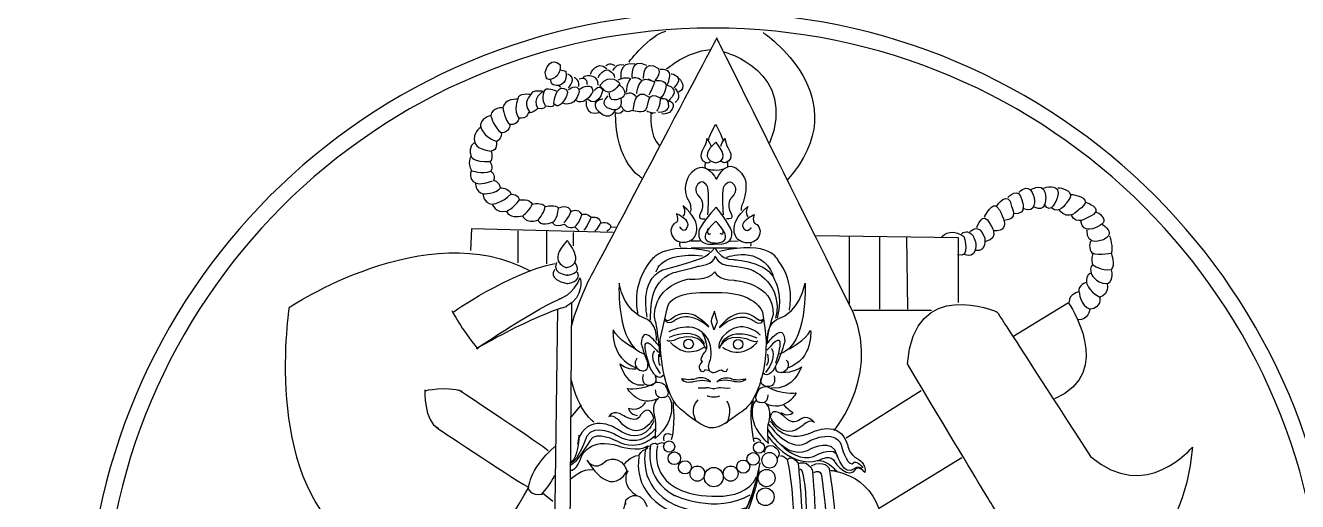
# Model space of a CAD drawing. Header units: inches. Extents: x -172 to 397, y -177 to 127.
# Drawn here: x 256.98 to 264.09, y 121.03 to 123.69 of the extents above; entities that cross this region are included whole.
import ezdxf

# ---------------------------------------------------------------- set-up
doc = ezdxf.new("R2010")
doc.units = ezdxf.units.IN
doc.header["$MEASUREMENT"] = 0
doc.linetypes.add('SolidLine', pattern=[0])

# ---------------------------------------------------------------- blocks, each defined once
blk = doc.blocks.new('headdd')
at = {"color": 4}
for p, q in [((549.6895, 533.6041), (549.683, 533.6067)), ((549.3562, 533.0766), (549.3528, 532.9956)), ((549.884, 533.0625), (549.3562, 533.0766)), ((549.5287, 533.0695), (549.5287, 532.9499)), ((549.6356, 533.0695), (549.6356, 532.9464)), ((549.7357, 533.0625), (549.7357, 533.0132)), ((550.3203, 533.0308), (550.3505, 533.0317)), ((550.6393, 533.0519), (551.1705, 533.0449)), ((550.7635, 533.0484), (550.7635, 532.7985)), ((550.8773, 533.0484), (550.8773, 532.7774)), ((550.9774, 533.0484), (550.9808, 532.7774)), ((551.1705, 533.0449), (551.1705, 532.802)), ((550.3444, 533.0044), (550.1745, 533.0044)), ((549.7287, 532.802), (549.7184, 531.2322)), ((549.677, 532.7774), (549.6563, 531.2217)), ((550.7807, 532.7739), (551.0705, 532.7739)), ((550.7531, 532.2987), (551.0325, 532.4747)), ((549.7296, 532.3766), (549.7658, 532.4214)), ((549.7296, 532.3766), (549.7581, 532.4109)), ((550.8739, 532.0347), (551.1843, 532.2248)), ((549.621, 532.0928), (549.6598, 532.0625))]:
    blk.add_line(p, q, dxfattribs=at)
for centre, major_axis, ratio, start_param, end_param in [((550.2548, 531.549), (1.6499, 1.6499), 1, 5.497787, 11.780972), ((550.2565, 531.5512), (1.6072, 1.6072), 1, 5.497787, 11.780972), ((550.1655, 532.6476), (0, 0.018), 0.982151, 3.141593, 9.424778), ((550.35, 532.6467), (0, 0.0181), 0.977884, 3.141593, 9.424778), ((550.0931, 532.2657), (0, 0.0211), 0.979221, 3.141593, 9.424778), ((550.4281, 532.2618), (0, 0.0211), 0.979592, 3.141593, 9.424778), ((550.1125, 532.2222), (0, 0.0238), 0.978899, 3.141593, 9.424778), ((550.1517, 532.1883), (0, 0.0246), 0.979949, 3.141593, 9.424778), ((550.369, 532.191), (0, 0.0246), 0.979949, 3.141593, 9.424778), ((550.4061, 532.2195), (0, 0.0237), 0.981812, 3.141593, 9.424778), ((550.4673, 532.2147), (0, 0.029), 0.981081, 3.141593, 9.424778), ((550.1983, 532.165), (0, 0.0282), 0.978599, 3.141593, 9.424778), ((550.2591, 532.1518), (0, 0.0361), 0.9798, 3.141593, 9.424778), ((550.3224, 532.165), (0, 0.0282), 0.977765, 3.141593, 9.424778), ((550.4563, 532.1481), (0, 0.0323), 0.979869, 3.141593, 9.424778), ((550.4518, 532.0788), (0, 0.033), 0.977936, 3.141593, 9.424778)]:
    blk.add_ellipse(centre, major_axis=major_axis, ratio=ratio, start_param=start_param, end_param=end_param, dxfattribs=at)
for points, knots in [([(550.7075, 532.3251), (550.7075, 532.3251), (550.9015, 532.5522), (550.7566, 532.8109), (550.3116, 533.7031), (550.2702, 533.7876), (550.2702, 533.7876), (550.2702, 533.7876), (549.8383, 532.9692), (549.7891, 532.8768), (549.7891, 532.8768), (549.7296, 532.7422), (549.7296, 532.7158)], [0, 0, 0, 0, 1, 1, 1, 2, 2, 2, 3, 3, 3, 4, 4, 4, 4]), ([(549.6313, 533.6595), (549.6313, 533.6595), (549.6313, 533.6173), (549.6611, 533.6371), (549.6611, 533.6371), (549.6895, 533.6463), (549.6869, 533.6872), (549.6869, 533.6872), (549.6481, 533.7255), (549.6313, 533.6595)], [0, 0, 0, 0, 1, 1, 1, 2, 2, 2, 3, 3, 3, 3]), ([(549.8266, 533.6384), (549.8266, 533.6384), (549.8525, 533.6886), (549.8783, 533.6595), (549.8783, 533.6595), (549.8913, 533.6503), (549.8887, 533.6397)], [0, 0, 0, 0, 1, 1, 1, 2, 2, 2, 2]), ([(550.0103, 533.6846), (549.9443, 533.7176), (549.9547, 533.6384), (549.9547, 533.6384), (549.9547, 533.6384), (549.978, 533.645), (549.9896, 533.6291)], [0, 0, 0, 0, 1, 1, 1, 2, 2, 2, 2]), ([(549.9974, 533.6371), (549.9974, 533.6371), (549.9961, 533.7149), (550.053, 533.674), (550.053, 533.674), (550.0633, 533.6542), (550.0401, 533.6291), (550.0401, 533.6291), (550.0737, 533.6331), (550.0801, 533.616), (550.081, 533.6137), (550.0818, 533.6125), (550.0827, 533.612), (550.0889, 533.6086), (550.0958, 533.6426), (550.096, 533.6495), (550.0965, 533.6731), (550.0594, 533.6701), (550.0594, 533.6701)], [0, 0, 0, 0, 1, 1, 1, 2, 2, 2, 3, 3, 3, 4, 4, 4, 5, 5, 5, 6, 6, 6, 6]), ([(549.6882, 533.6687), (549.7025, 533.6661), (549.7076, 533.6635), (549.7076, 533.6635), (549.718, 533.6226), (549.6843, 533.6107), (549.6843, 533.6107), (549.6843, 533.6107), (549.6494, 533.6054), (549.652, 533.6305)], [0, 0, 0, 0, 1, 1, 1, 2, 2, 2, 3, 3, 3, 3]), ([(549.8279, 533.612), (549.8318, 533.6489), (549.7917, 533.6463), (549.7917, 533.6463), (549.7917, 533.6463), (549.7736, 533.6463), (549.7723, 533.6397)], [0, 0, 0, 0, 1, 1, 1, 2, 2, 2, 2]), ([(549.8357, 533.612), (549.8357, 533.612), (549.8463, 533.5878), (549.8656, 533.586), (549.8772, 533.585), (549.8919, 533.592), (549.9094, 533.6173), (549.9094, 533.6173), (549.8745, 533.6622), (549.8357, 533.612)], [0, 0, 0, 0, 1, 1, 1, 2, 2, 2, 3, 3, 3, 3]), ([(549.9029, 533.6305), (549.9029, 533.6305), (549.9262, 533.645), (549.9495, 533.6371), (549.9495, 533.6371), (549.9327, 533.616), (549.9327, 533.5856)], [0, 0, 0, 0, 1, 1, 1, 2, 2, 2, 2]), ([(549.9728, 533.5803), (549.9728, 533.5803), (549.978, 533.6463), (550.0181, 533.6318), (550.0387, 533.6239), (550.0142, 533.6344), (550.0142, 533.6344), (550.0142, 533.6344), (550.0387, 533.6239), (550.0387, 533.6239), (550.0387, 533.6239), (550.0386, 533.6235), (550.0384, 533.6228), (550.0381, 533.6221), (550.0377, 533.621), (550.0372, 533.6197), (550.0372, 533.6197), (550.0372, 533.6197), (550.0372, 533.6197), (550.0342, 533.6114), (550.0266, 533.5921), (550.0168, 533.575)], [0, 0, 0, 0, 1, 1, 1, 2, 2, 2, 3, 3, 3, 4, 4, 4, 5, 5, 5, 6, 6, 6, 7, 7, 7, 7]), ([(549.6727, 533.5896), (549.6727, 533.5896), (549.6313, 533.6067), (549.6262, 533.5882), (549.6262, 533.5882), (549.5796, 533.5962), (549.5783, 533.5764), (549.5783, 533.5764), (549.5253, 533.5843), (549.5291, 533.5592), (549.5291, 533.5592), (549.4787, 533.5632), (549.4735, 533.5275), (549.4735, 533.5275), (549.4321, 533.5302), (549.4282, 533.4985), (549.4282, 533.4985), (549.3843, 533.4892), (549.3895, 533.4536), (549.3895, 533.4536), (549.3584, 533.4351), (549.3688, 533.3982), (549.3688, 533.3982), (549.3416, 533.385), (549.3545, 533.3467), (549.3545, 533.3467), (549.339, 533.3203), (549.3558, 533.2939), (549.3558, 533.2939), (549.3416, 533.2596), (549.3714, 533.2477), (549.3714, 533.2477), (549.3688, 533.2147), (549.3998, 533.2068), (549.3998, 533.2068), (549.3998, 533.1711), (549.4334, 533.1685), (549.4334, 533.1685), (549.4438, 533.1342), (549.4864, 533.1421), (549.4864, 533.1421), (549.4955, 533.1118), (549.5472, 533.125), (549.5472, 533.125), (549.555, 533.0946), (549.6042, 533.1091), (549.6042, 533.1091), (549.6145, 533.0827), (549.6585, 533.1012), (549.6585, 533.1012), (549.6636, 533.0787), (549.7025, 533.0946), (549.7025, 533.0946), (549.7154, 533.0748), (549.7413, 533.084), (549.7413, 533.084), (549.7568, 533.0695), (549.7568, 533.0695)], [0, 0, 0, 0, 1, 1, 1, 2, 2, 2, 3, 3, 3, 4, 4, 4, 5, 5, 5, 6, 6, 6, 7, 7, 7, 8, 8, 8, 9, 9, 9, 10, 10, 10, 11, 11, 11, 12, 12, 12, 13, 13, 13, 14, 14, 14, 15, 15, 15, 16, 16, 16, 17, 17, 17, 18, 18, 18, 19, 19, 19, 19]), ([(549.6623, 533.5447), (549.6623, 533.5447), (549.6649, 533.5909), (549.6895, 533.5988), (549.6895, 533.5988), (549.7141, 533.6028), (549.7154, 533.5856), (549.7154, 533.5856), (549.7089, 533.5566), (549.6947, 533.546), (549.6947, 533.546), (549.6779, 533.5249), (549.6623, 533.5447)], [0, 0, 0, 0, 1, 1, 1, 2, 2, 2, 3, 3, 3, 4, 4, 4, 4]), ([(549.7167, 533.5948), (549.7167, 533.5948), (549.7516, 533.6226), (549.7581, 533.5882), (549.7581, 533.5882), (549.7516, 533.5619), (549.7361, 533.5486), (549.7361, 533.5486), (549.7167, 533.5341), (549.6947, 533.546)], [0, 0, 0, 0, 1, 1, 1, 2, 2, 2, 3, 3, 3, 3]), ([(549.7594, 533.5975), (549.7594, 533.5975), (549.797, 533.6207), (549.8064, 533.5991), (549.807, 533.5978), (549.8075, 533.5962), (549.8078, 533.5944), (549.8083, 533.5923), (549.8085, 533.5897), (549.8085, 533.5869), (549.8085, 533.5869), (549.793, 533.5592), (549.7749, 533.5526), (549.7749, 533.5526), (549.7568, 533.5434), (549.7464, 533.5552)], [0, 0, 0, 0, 1, 1, 1, 2, 2, 2, 3, 3, 3, 4, 4, 4, 5, 5, 5, 5]), ([(549.8137, 533.5922), (549.8137, 533.5922), (549.8344, 533.6199), (549.846, 533.5922), (549.846, 533.5922), (549.8279, 533.5236), (549.7878, 533.5592)], [0, 0, 0, 0, 1, 1, 1, 2, 2, 2, 2]), ([(549.8693, 533.5817), (549.8693, 533.5817), (549.8641, 533.5421), (549.9146, 533.5645), (549.9146, 533.5645), (549.9495, 533.5777), (549.9094, 533.612)], [0, 0, 0, 0, 1, 1, 1, 2, 2, 2, 2]), ([(549.9159, 533.5328), (549.9159, 533.5328), (549.9249, 533.5024), (549.956, 533.5183), (549.956, 533.5183), (549.987, 533.5077), (550.0038, 533.5183), (550.0055, 533.5193), (550.0068, 533.5209), (550.0079, 533.5229), (550.0181, 533.5411), (550.0093, 533.5931), (550.0594, 533.5645)], [0, 0, 0, 0, 1, 1, 1, 2, 2, 2, 3, 3, 3, 4, 4, 4, 4]), ([(550.0646, 533.5698), (550.0491, 533.546), (550.0814, 533.5751), (550.0827, 533.612), (550.0827, 533.612), (550.1422, 533.6014), (550.0905, 533.5539)], [0, 0, 0, 0, 1, 1, 1, 2, 2, 2, 2]), ([(549.6636, 533.5407), (549.6636, 533.5407), (549.6649, 533.5249), (549.6326, 533.5341), (549.6326, 533.5341), (549.6249, 533.517), (549.6029, 533.5249), (549.6029, 533.5249), (549.5848, 533.5051), (549.5679, 533.509), (549.5679, 533.509), (549.5628, 533.4827), (549.533, 533.4892), (549.533, 533.4892), (549.5304, 533.4615), (549.5007, 533.4655), (549.5007, 533.4655), (549.4968, 533.4338), (549.4683, 533.4338), (549.4683, 533.4338), (549.467, 533.4048), (549.4489, 533.4021), (549.4489, 533.4021), (549.4541, 533.3678), (549.4296, 533.3665), (549.4296, 533.3665), (549.4373, 533.3335), (549.4257, 533.3269), (549.4257, 533.3269), (549.4373, 533.3058), (549.4282, 533.2913), (549.4282, 533.2913), (549.4489, 533.2781), (549.4386, 533.2569), (549.4386, 533.2569), (549.458, 533.2556), (549.4645, 533.2292), (549.4645, 533.2292), (549.4953, 533.2292), (549.5022, 533.2095), (549.5027, 533.2083), (549.503, 533.2069), (549.5033, 533.2055), (549.5033, 533.2055), (549.533, 533.2055), (549.5356, 533.1844), (549.5356, 533.1844), (549.5757, 533.1896), (549.5822, 533.1685), (549.5822, 533.1685), (549.621, 533.1778), (549.6313, 533.1593), (549.6313, 533.1593), (549.6727, 533.1698), (549.6805, 533.154), (549.6805, 533.154), (549.718, 533.1725), (549.727, 533.1408), (549.727, 533.1408), (549.7542, 533.158), (549.7671, 533.1289), (549.7671, 533.1289), (549.7865, 533.1381), (549.8021, 533.1197), (549.8021, 533.1197), (549.832, 533.1256), (549.8365, 533.103), (549.8367, 533.1016), (549.8369, 533.1001), (549.837, 533.0985), (549.837, 533.0985), (549.8719, 533.1065), (549.8758, 533.084), (549.8758, 533.084), (549.8952, 533.0827), (549.8952, 533.0827)], [0, 0, 0, 0, 1, 1, 1, 2, 2, 2, 3, 3, 3, 4, 4, 4, 5, 5, 5, 6, 6, 6, 7, 7, 7, 8, 8, 8, 9, 9, 9, 10, 10, 10, 11, 11, 11, 12, 12, 12, 13, 13, 13, 14, 14, 14, 15, 15, 15, 16, 16, 16, 17, 17, 17, 18, 18, 18, 19, 19, 19, 20, 20, 20, 21, 21, 21, 22, 22, 22, 23, 23, 23, 24, 24, 24, 25, 25, 25, 25]), ([(549.846, 533.5592), (549.846, 533.5592), (549.8033, 533.5566), (549.8215, 533.5236), (549.8215, 533.5236), (549.8641, 533.4668), (549.8939, 533.5183)], [0, 0, 0, 0, 1, 1, 1, 2, 2, 2, 2]), ([(549.8641, 533.5711), (549.8641, 533.5711), (549.8253, 533.5355), (549.8758, 533.5236), (549.8758, 533.5236), (549.9249, 533.5051), (549.9146, 533.5645)], [0, 0, 0, 0, 1, 1, 1, 2, 2, 2, 2]), ([(550.0517, 533.5117), (550.1008, 533.5117), (550.0905, 533.5407), (550.0905, 533.5407), (550.0905, 533.5407), (550.0905, 533.5447), (550.0905, 533.5447), (550.0892, 533.5658), (550.0594, 533.5605), (550.0594, 533.5605), (550.0594, 533.5605), (550.0594, 533.5288), (550.0452, 533.5143)], [0, 0, 0, 0, 1, 1, 1, 2, 2, 2, 3, 3, 3, 4, 4, 4, 4]), ([(550.0969, 533.5539), (550.0969, 533.5539), (550.0905, 533.5539), (550.0905, 533.5539), (550.0905, 533.5539), (550.1293, 533.546), (550.0944, 533.5104), (550.0944, 533.5104), (550.0737, 533.4998), (550.0659, 533.5051)], [0, 0, 0, 0, 1, 1, 1, 2, 2, 2, 3, 3, 3, 3]), ([(549.9909, 533.2662), (549.9909, 533.2662), (549.8926, 533.319), (549.8926, 533.5104), (549.8926, 533.5104), (549.9081, 533.5011), (549.921, 533.517)], [0, 0, 0, 0, 1, 1, 1, 2, 2, 2, 2]), ([(550.0336, 533.5051), (550.0336, 533.5051), (550.0245, 533.5077), (550.0245, 533.5077), (550.0245, 533.5077), (550.0181, 533.4246), (550.0556, 533.3876)], [0, 0, 0, 0, 1, 1, 1, 2, 2, 2, 2]), ([(550.2418, 533.4013), (550.2418, 533.4013), (550.2298, 533.4013), (550.266, 533.4655), (550.266, 533.4655), (550.2927, 533.4188), (550.2927, 533.4048)], [0, 0, 0, 0, 1, 1, 1, 2, 2, 2, 2]), ([(550.2496, 533.3845), (550.2496, 533.3845), (550.2392, 533.4101), (550.2332, 533.4127), (550.2332, 533.4127), (550.2306, 533.3872), (550.2228, 533.3793), (550.2228, 533.3793), (550.1927, 533.337), (550.2298, 533.3238), (550.2298, 533.3238), (550.2384, 533.3203), (550.2461, 533.3273)], [0, 0, 0, 0, 1, 1, 1, 2, 2, 2, 3, 3, 3, 4, 4, 4, 4]), ([(550.266, 533.3229), (550.266, 533.3229), (550.1944, 533.3353), (550.2668, 533.3995), (550.2668, 533.3995), (550.3298, 533.3318), (550.266, 533.3229)], [0, 0, 0, 0, 1, 1, 1, 2, 2, 2, 2]), ([(550.2852, 533.3845), (550.2852, 533.3845), (550.2956, 533.4101), (550.3016, 533.4127), (550.3016, 533.4127), (550.3042, 533.3872), (550.3119, 533.3793), (550.3119, 533.3793), (550.3421, 533.337), (550.305, 533.3238), (550.305, 533.3238), (550.2964, 533.3203), (550.2887, 533.3273)], [0, 0, 0, 0, 1, 1, 1, 2, 2, 2, 3, 3, 3, 4, 4, 4, 4]), ([(550.1737, 533.1408), (550.178, 533.154), (550.1711, 533.1725), (550.1711, 533.1725), (550.1349, 533.2262), (550.1685, 533.2772), (550.1685, 533.2772), (550.2237, 533.3502), (550.2694, 533.2605), (550.2694, 533.2605), (550.2694, 533.2605), (550.3143, 533.3661), (550.3729, 533.2675), (550.3729, 533.2675), (550.3893, 533.2446), (550.3694, 533.1751), (550.3694, 533.1751), (550.3582, 533.1566), (550.3617, 533.1443)], [0, 0, 0, 0, 1, 1, 1, 2, 2, 2, 3, 3, 3, 4, 4, 4, 5, 5, 5, 6, 6, 6, 6]), ([(550.2375, 533.1293), (550.2375, 533.1293), (550.2435, 533.2032), (550.2358, 533.234), (550.2358, 533.234), (550.2194, 533.2658), (550.1996, 533.2429), (550.1996, 533.2429), (550.1789, 533.2217), (550.2073, 533.1936), (550.2073, 533.1936), (550.2298, 533.1707), (550.2091, 533.1329), (550.2091, 533.1329), (550.1952, 533.1091), (550.2263, 533.1144)], [0, 0, 0, 0, 1, 1, 1, 2, 2, 2, 3, 3, 3, 4, 4, 4, 5, 5, 5, 5]), ([(550.2954, 533.1293), (550.2954, 533.1293), (550.2894, 533.2032), (550.2971, 533.234), (550.2971, 533.234), (550.3135, 533.2658), (550.3333, 533.2429), (550.3333, 533.2429), (550.354, 533.2217), (550.3256, 533.1936), (550.3256, 533.1936), (550.3031, 533.1707), (550.3238, 533.1329), (550.3238, 533.1329), (550.3376, 533.1091), (550.3066, 533.1144)], [0, 0, 0, 0, 1, 1, 1, 2, 2, 2, 3, 3, 3, 4, 4, 4, 5, 5, 5, 5]), ([(551.4413, 533.2227), (551.4413, 533.2227), (551.4982, 533.2578), (551.4964, 533.1892), (551.4964, 533.1892), (551.4981, 533.1346), (551.4533, 533.1575)], [0, 0, 0, 0, 1, 1, 1, 2, 2, 2, 2]), ([(551.3136, 533.1611), (551.3136, 533.1611), (551.3585, 533.2279), (551.3688, 533.1593), (551.3688, 533.1593), (551.3981, 533.11), (551.3412, 533.1082)], [0, 0, 0, 0, 1, 1, 1, 2, 2, 2, 2]), ([(551.355, 533.1927), (551.355, 533.1927), (551.3964, 533.2403), (551.4085, 533.1804), (551.4085, 533.1804), (551.4309, 533.1293), (551.3775, 533.1329)], [0, 0, 0, 0, 1, 1, 1, 2, 2, 2, 2]), ([(551.3964, 533.2121), (551.3964, 533.2121), (551.4186, 533.2377), (551.437, 533.2233), (551.4432, 533.2185), (551.449, 533.2091), (551.4533, 533.1927), (551.4533, 533.1927), (551.4654, 533.1293), (551.4119, 533.1523)], [0, 0, 0, 0, 1, 1, 1, 2, 2, 2, 3, 3, 3, 3]), ([(551.4861, 533.2279), (551.4861, 533.2279), (551.5278, 533.2418), (551.5399, 533.2227), (551.544, 533.2164), (551.5447, 533.2064), (551.5395, 533.1909), (551.5395, 533.1909), (551.5154, 533.1223), (551.4913, 533.1681)], [0, 0, 0, 0, 1, 1, 1, 2, 2, 2, 3, 3, 3, 3]), ([(551.5413, 533.2297), (551.5413, 533.2297), (551.5839, 533.2268), (551.5883, 533.2052), (551.5899, 533.1973), (551.5865, 533.187), (551.574, 533.1734), (551.574, 533.1734), (551.5465, 533.1276), (551.5189, 533.154)], [0, 0, 0, 0, 1, 1, 1, 2, 2, 2, 3, 3, 3, 3]), ([(550.1323, 533.0836), (550.1323, 533.0836), (550.137, 533.0766), (550.1431, 533.0732), (550.1491, 533.07), (550.1564, 533.0704), (550.1616, 533.0854), (550.1616, 533.0854), (550.1653, 533.0899), (550.1625, 533.0979), (550.1605, 533.1038), (550.1546, 533.1119), (550.1407, 533.1212), (550.1353, 533.1249), (550.1285, 533.1288), (550.1202, 533.1329), (550.1202, 533.1329), (550.134, 533.1012), (550.1116, 533.0959), (550.1116, 533.0959), (550.084, 533.0713), (550.1116, 533.0396), (550.1116, 533.0396), (550.1409, 533.0097), (550.1823, 533.0396), (550.1823, 533.0396), (550.2323, 533.0889), (550.1444, 533.1628), (550.1444, 533.1628), (550.1582, 533.1381), (550.1444, 533.1241)], [0, 0, 0, 0, 1, 1, 1, 2, 2, 2, 3, 3, 3, 4, 4, 4, 5, 5, 5, 6, 6, 6, 7, 7, 7, 8, 8, 8, 9, 9, 9, 10, 10, 10, 10]), ([(550.3988, 533.081), (550.3988, 533.081), (550.394, 533.0739), (550.388, 533.0707), (550.3819, 533.0674), (550.3746, 533.0677), (550.3694, 533.0827), (550.3694, 533.0827), (550.3658, 533.0873), (550.3685, 533.0952), (550.3706, 533.1013), (550.3764, 533.1092), (550.3903, 533.1185), (550.3958, 533.1223), (550.4025, 533.1262), (550.4108, 533.1303), (550.4108, 533.1303), (550.397, 533.0985), (550.4195, 533.0933), (550.4195, 533.0933), (550.4471, 533.0687), (550.4195, 533.037), (550.4195, 533.037), (550.3901, 533.0071), (550.3487, 533.037), (550.3487, 533.037), (550.2987, 533.0862), (550.3867, 533.1601), (550.3867, 533.1601), (550.3729, 533.1355), (550.3867, 533.1215)], [0, 0, 0, 0, 1, 1, 1, 2, 2, 2, 3, 3, 3, 4, 4, 4, 5, 5, 5, 6, 6, 6, 7, 7, 7, 8, 8, 8, 9, 9, 9, 10, 10, 10, 10]), ([(551.2688, 533.1206), (551.2688, 533.1206), (551.2981, 533.1857), (551.3188, 533.154), (551.3188, 533.154), (551.3326, 533.1399), (551.3429, 533.0995), (551.3429, 533.0995), (551.3464, 533.0625), (551.3016, 533.0695)], [0, 0, 0, 0, 1, 1, 1, 2, 2, 2, 3, 3, 3, 3]), ([(551.5883, 533.2052), (551.5883, 533.2052), (551.6453, 533.1991), (551.644, 533.1761), (551.6435, 533.1684), (551.6366, 533.1588), (551.6189, 533.147), (551.6189, 533.147), (551.5827, 533.103), (551.5465, 533.1452)], [0, 0, 0, 0, 1, 1, 1, 2, 2, 2, 3, 3, 3, 3]), ([(551.644, 533.1761), (551.644, 533.1761), (551.691, 533.1617), (551.6832, 533.1411), (551.6806, 533.1342), (551.6719, 533.1267), (551.6534, 533.1188), (551.6534, 533.1188), (551.6102, 533.0872), (551.593, 533.1276)], [0, 0, 0, 0, 1, 1, 1, 2, 2, 2, 3, 3, 3, 3]), ([(550.2616, 533.0203), (550.2616, 533.0203), (550.1944, 533.0097), (550.203, 533.066), (550.203, 533.066), (550.2082, 533.0942), (550.2686, 533.1575), (550.2686, 533.1575), (550.3203, 533.0889), (550.3255, 533.0695), (550.3255, 533.0695), (550.3427, 533.0115), (550.2616, 533.0203)], [0, 0, 0, 0, 1, 1, 1, 2, 2, 2, 3, 3, 3, 4, 4, 4, 4]), ([(551.2395, 533.0819), (551.2395, 533.0819), (551.2619, 533.1505), (551.2895, 533.0942), (551.2895, 533.0942), (551.3292, 533.0414), (551.2722, 533.0291)], [0, 0, 0, 0, 1, 1, 1, 2, 2, 2, 2]), ([(551.6832, 533.1411), (551.6832, 533.1411), (551.7188, 533.1236), (551.7126, 533.1037), (551.7105, 533.0971), (551.7038, 533.0902), (551.6896, 533.0836), (551.6896, 533.0836), (551.6344, 533.0537), (551.6275, 533.1047)], [0, 0, 0, 0, 1, 1, 1, 2, 2, 2, 3, 3, 3, 3]), ([(550.2668, 533.0238), (550.2668, 533.0238), (550.1771, 533.022), (550.2668, 533.1047), (550.2668, 533.1047), (550.3496, 533.0273), (550.2668, 533.0238)], [0, 0, 0, 0, 1, 1, 1, 2, 2, 2, 2]), ([(551.1084, 533.0458), (551.1084, 533.0458), (551.1367, 533.0818), (551.1842, 533.053), (551.1865, 533.0517), (551.1888, 533.0501), (551.1912, 533.0484), (551.1912, 533.0484), (551.2197, 532.9639), (551.1679, 532.9798)], [0, 0, 0, 0, 1, 1, 1, 2, 2, 2, 3, 3, 3, 3]), ([(551.1826, 533.0589), (551.1826, 533.0589), (551.2015, 533.0732), (551.2177, 533.0595), (551.225, 533.0532), (551.2317, 533.0415), (551.236, 533.0203), (551.236, 533.0203), (551.2412, 532.9604), (551.1912, 532.9815)], [0, 0, 0, 0, 1, 1, 1, 2, 2, 2, 3, 3, 3, 3]), ([(551.2153, 533.066), (551.2153, 533.066), (551.2464, 533.103), (551.2688, 533.0449), (551.2688, 533.0449), (551.2774, 532.9886), (551.236, 532.9956)], [0, 0, 0, 0, 1, 1, 1, 2, 2, 2, 2]), ([(551.7068, 533.0942), (551.7068, 533.0942), (551.7451, 533.0705), (551.7294, 533.0493), (551.7292, 533.049), (551.7289, 533.0487), (551.7287, 533.0485), (551.7283, 533.0479), (551.7278, 533.0474), (551.7273, 533.0468), (551.7236, 533.0431), (551.7182, 533.0395), (551.7103, 533.0361), (551.7103, 533.0361), (551.6465, 533.0079), (551.6517, 533.0713)], [0, 0, 0, 0, 1, 1, 1, 2, 2, 2, 3, 3, 3, 4, 4, 4, 5, 5, 5, 5]), ([(549.7115, 532.9322), (549.7115, 532.9322), (549.6339, 532.9499), (549.7132, 533.0326), (549.7132, 533.0326), (549.7857, 532.9481), (549.7115, 532.9322)], [0, 0, 0, 0, 1, 1, 1, 2, 2, 2, 2]), ([(549.9771, 532.7616), (549.9771, 532.7616), (549.9478, 532.8671), (550.0288, 532.9622), (550.0288, 532.9622), (550.0702, 533.0308), (550.2444, 532.9938)], [0, 0, 0, 0, 1, 1, 1, 2, 2, 2, 2]), ([(550.541, 532.7739), (550.541, 532.7739), (550.5652, 532.8742), (550.4996, 532.9587), (550.4996, 532.9587), (550.472, 533.0379), (550.2806, 532.9921)], [0, 0, 0, 0, 1, 1, 1, 2, 2, 2, 2]), ([(551.6637, 533.0308), (551.6637, 533.0308), (551.6523, 533.0018), (551.6714, 532.984), (551.672, 532.9834), (551.6637, 532.9595), (551.6724, 532.9428), (551.6724, 532.9428), (551.6577, 532.9349), (551.6654, 532.9121), (551.6654, 532.9121), (551.6439, 532.9041), (551.649, 532.8777), (551.649, 532.8777), (551.6154, 532.8671), (551.6206, 532.8425), (551.6206, 532.8425), (551.5835, 532.8346), (551.5835, 532.8038)], [0, 0, 0, 0, 1, 1, 1, 2, 2, 2, 3, 3, 3, 4, 4, 4, 5, 5, 5, 6, 6, 6, 6]), ([(551.7344, 533.0502), (551.7344, 533.0502), (551.7499, 533.0044), (551.7405, 532.985), (551.7405, 532.985), (551.7585, 532.9411), (551.7405, 532.9252), (551.7405, 532.9252), (551.7517, 532.8848), (551.7258, 532.8707), (551.7258, 532.8707), (551.7353, 532.8337), (551.6982, 532.8222), (551.6982, 532.8222), (551.706, 532.7809), (551.6611, 532.7774), (551.6611, 532.7774), (551.6551, 532.7343), (551.6163, 532.7378)], [0, 0, 0, 0, 1, 1, 1, 2, 2, 2, 3, 3, 3, 4, 4, 4, 5, 5, 5, 6, 6, 6, 6]), ([(550.0116, 532.7475), (550.0116, 532.7475), (549.9788, 532.8865), (550.0685, 532.9234), (550.0685, 532.9234), (550.1685, 532.9499), (550.1875, 532.9587), (550.1875, 532.9587), (550.2341, 532.9675), (550.2634, 533.0062), (550.2634, 533.0062), (550.2823, 532.9622), (550.3323, 532.9622), (550.3323, 532.9622), (550.4617, 532.9552), (550.4858, 532.8865), (550.4858, 532.8865), (550.5186, 532.8302), (550.4962, 532.7457)], [0, 0, 0, 0, 1, 1, 1, 2, 2, 2, 3, 3, 3, 4, 4, 4, 5, 5, 5, 6, 6, 6, 6]), ([(550.0236, 532.7369), (550.0254, 532.7791), (550.0168, 532.876), (550.1064, 532.9129), (550.1064, 532.9129), (550.1771, 532.9305), (550.2013, 532.9375), (550.2013, 532.9375), (550.2616, 532.9428), (550.2651, 532.9745), (550.2651, 532.9745), (550.2737, 532.9411), (550.3237, 532.9393), (550.3237, 532.9393), (550.3893, 532.9322), (550.4048, 532.9217), (550.4048, 532.9217), (550.5221, 532.8707), (550.4893, 532.744)], [0, 0, 0, 0, 1, 1, 1, 2, 2, 2, 3, 3, 3, 4, 4, 4, 5, 5, 5, 6, 6, 6, 6]), ([(549.6667, 532.9252), (549.6667, 532.9252), (549.6356, 532.8883), (549.7132, 532.8724), (549.7132, 532.8724), (549.7684, 532.8795), (549.7512, 532.9147)], [0, 0, 0, 0, 1, 1, 1, 2, 2, 2, 2]), ([(549.6736, 532.9517), (549.6494, 532.9024), (549.7391, 532.9023), (549.7115, 532.9041), (549.7115, 532.9041), (549.7753, 532.9094), (549.7426, 532.9499)], [0, 0, 0, 0, 1, 1, 1, 2, 2, 2, 2]), ([(550.0461, 532.6612), (550.0461, 532.6612), (550.053, 532.7316), (549.9926, 532.7475), (549.9926, 532.7475), (549.9254, 532.7721), (549.9064, 532.8742), (549.9064, 532.8742), (549.8943, 532.6401), (550.0012, 532.6102)], [0, 0, 0, 0, 1, 1, 1, 2, 2, 2, 3, 3, 3, 3]), ([(550.0599, 532.5997), (550.0591, 532.6063), (550.0564, 532.6349), (550.0528, 532.665), (550.0488, 532.6989), (550.0438, 532.7347), (550.0392, 532.7422), (550.0392, 532.7422), (550.0219, 532.8566), (550.1651, 532.89), (550.1651, 532.89), (550.2392, 532.8813), (550.2634, 532.9164), (550.2634, 532.9164), (550.272, 532.8865), (550.3358, 532.8848), (550.3358, 532.8848), (550.4858, 532.876), (550.4807, 532.7563), (550.4807, 532.7563), (550.4582, 532.6912), (550.4565, 532.6471)], [0, 0, 0, 0, 1, 1, 1, 2, 2, 2, 3, 3, 3, 4, 4, 4, 5, 5, 5, 6, 6, 6, 7, 7, 7, 7]), ([(550.4598, 532.6612), (550.4598, 532.6612), (550.4529, 532.7316), (550.5133, 532.7475), (550.5133, 532.7475), (550.5805, 532.7721), (550.5995, 532.8742), (550.5995, 532.8742), (550.6116, 532.6401), (550.5046, 532.6102)], [0, 0, 0, 0, 1, 1, 1, 2, 2, 2, 3, 3, 3, 3]), ([(551.1395, 531.6757), (551.1395, 531.6757), (551.9776, 531.5103), (552.0431, 532.2635), (552.0431, 532.2635), (551.8707, 532.0523), (551.6637, 532.2283), (551.3154, 532.7668), (551.3154, 532.7668), (551.3154, 532.7668), (551.3154, 532.7668), (551.005, 532.9041), (550.9808, 532.5732), (551.3154, 532.0171), (551.3154, 532.0171), (551.3154, 532.0171), (551.3154, 532.0171), (551.4016, 531.7849), (551.1395, 531.6757)], [0, 0, 0, 0, 1, 1, 1, 2, 2, 2, 3, 3, 3, 4, 4, 4, 5, 5, 5, 6, 6, 6, 6]), ([(550.0599, 532.6648), (550.0599, 532.6648), (550.0582, 532.4483), (550.1513, 532.392), (550.1513, 532.392), (550.2306, 532.3269), (550.2548, 532.3357), (550.2548, 532.3357), (550.2772, 532.3269), (550.3548, 532.3902), (550.3548, 532.3902), (550.4513, 532.4289), (550.4548, 532.6595), (550.4548, 532.6595), (550.4479, 532.7264), (550.441, 532.7668), (550.441, 532.7668), (550.4151, 532.846), (550.2599, 532.839), (550.2599, 532.839), (550.0944, 532.853), (550.0857, 532.7791), (550.0857, 532.7791), (550.0599, 532.6648), (550.0599, 532.6648)], [0, 0, 0, 0, 1, 1, 1, 2, 2, 2, 3, 3, 3, 4, 4, 4, 5, 5, 5, 6, 6, 6, 7, 7, 7, 8, 8, 8, 8]), ([(550.2409, 532.7105), (550.2409, 532.7105), (550.1745, 532.8038), (550.1004, 532.7413), (550.1004, 532.7413), (550.0849, 532.7281), (550.0771, 532.7413), (550.0771, 532.7413), (550.0806, 532.715), (550.1099, 532.7325), (550.1099, 532.7325), (550.1599, 532.7809), (550.2409, 532.7105)], [0, 0, 0, 0, 1, 1, 1, 2, 2, 2, 3, 3, 3, 4, 4, 4, 4]), ([(550.2803, 532.7097), (550.2803, 532.7097), (550.3467, 532.8029), (550.4208, 532.7405), (550.4208, 532.7405), (550.4364, 532.7272), (550.4441, 532.7405), (550.4441, 532.7405), (550.4407, 532.714), (550.4113, 532.7316), (550.4113, 532.7316), (550.3614, 532.7801), (550.2803, 532.7097)], [0, 0, 0, 0, 1, 1, 1, 2, 2, 2, 3, 3, 3, 4, 4, 4, 4]), ([(551.374, 532.6753), (551.374, 532.6753), (551.5809, 532.802), (551.5809, 532.802), (551.5809, 532.802), (551.7603, 532.5416), (551.5292, 532.443)], [0, 0, 0, 0, 1, 1, 1, 2, 2, 2, 2]), ([(550.0918, 532.6934), (550.0918, 532.6934), (550.1862, 532.7461), (550.2328, 532.6722), (550.2328, 532.6722), (550.2431, 532.6577), (550.2457, 532.6419), (550.2457, 532.6419), (550.2509, 532.6195), (550.2457, 532.5865), (550.2457, 532.5865), (550.2328, 532.5693), (550.2418, 532.5508), (550.2418, 532.5508), (550.2522, 532.5324), (550.2767, 532.5482), (550.2767, 532.5482), (550.2858, 532.5548), (550.2936, 532.5482), (550.2936, 532.5482), (550.3065, 532.5376), (550.3116, 532.5561)], [0, 0, 0, 0, 1, 1, 1, 2, 2, 2, 3, 3, 3, 4, 4, 4, 5, 5, 5, 6, 6, 6, 7, 7, 7, 7]), ([(550.2617, 532.7035), (550.2617, 532.7035), (550.2678, 532.7211), (550.273, 532.7299), (550.273, 532.7299), (550.2651, 532.7579), (550.2625, 532.7668), (550.2621, 532.7685), (550.2618, 532.7695), (550.2617, 532.7695), (550.2454, 532.7316), (550.2497, 532.7299), (550.2497, 532.7299), (550.2497, 532.7299), (550.26, 532.7), (550.26, 532.7)], [0, 0, 0, 0, 1, 1, 1, 2, 2, 2, 3, 3, 3, 4, 4, 4, 5, 5, 5, 5]), ([(550.4328, 532.6806), (550.4328, 532.6806), (550.3647, 532.7528), (550.2928, 532.6758), (550.2928, 532.6758), (550.2865, 532.6697), (550.2814, 532.6562), (550.2814, 532.6562), (550.2772, 532.6455), (550.278, 532.6331)], [0, 0, 0, 0, 1, 1, 1, 2, 2, 2, 3, 3, 3, 3]), ([(550.46, 532.6507), (550.46, 532.6507), (550.5221, 532.7387), (550.5238, 532.656), (550.5238, 532.656), (550.4824, 532.4976), (550.4427, 532.5398)], [0, 0, 0, 0, 1, 1, 1, 2, 2, 2, 2]), ([(549.963, 532.6314), (549.963, 532.6314), (549.9019, 532.6638), (549.884, 532.7), (549.884, 532.7), (549.8732, 532.5934), (549.9702, 532.5592)], [0, 0, 0, 0, 1, 1, 1, 2, 2, 2, 2]), ([(550.0202, 532.568), (549.9814, 532.6854), (550.0192, 532.6534), (550.0406, 532.6301), (550.0477, 532.6223), (550.053, 532.6155), (550.053, 532.6155)], [0, 0, 0, 0, 1, 1, 1, 2, 2, 2, 2]), ([(550.053, 532.6419), (550.053, 532.6419), (549.9909, 532.7299), (549.9892, 532.6471), (549.9892, 532.6471), (550.0305, 532.4888), (550.0702, 532.531)], [0, 0, 0, 0, 1, 1, 1, 2, 2, 2, 2]), ([(550.2289, 532.6313), (550.2289, 532.6313), (550.2134, 532.6929), (550.1289, 532.6692), (550.1289, 532.6692), (550.0952, 532.6507), (550.0857, 532.6604)], [0, 0, 0, 0, 1, 1, 1, 2, 2, 2, 2]), ([(550.2435, 532.5477), (550.2435, 532.5477), (550.2211, 532.5557), (550.2246, 532.5477), (550.2246, 532.5477), (550.2151, 532.5372), (550.2082, 532.5522), (550.2082, 532.5522), (550.1987, 532.5671), (550.2177, 532.582), (550.2177, 532.582), (550.2013, 532.5865), (550.2263, 532.6173), (550.2263, 532.6173), (550.247, 532.634), (550.2177, 532.6894)], [0, 0, 0, 0, 1, 1, 1, 2, 2, 2, 3, 3, 3, 4, 4, 4, 5, 5, 5, 5]), ([(550.2806, 532.6305), (550.2806, 532.6305), (550.2962, 532.692), (550.3806, 532.6683), (550.3806, 532.6683), (550.4143, 532.6498), (550.4238, 532.6595)], [0, 0, 0, 0, 1, 1, 1, 2, 2, 2, 2]), ([(550.4905, 532.5768), (550.5293, 532.6942), (550.4915, 532.6622), (550.4702, 532.6389), (550.463, 532.6311), (550.4578, 532.6243), (550.4578, 532.6243)], [0, 0, 0, 0, 1, 1, 1, 2, 2, 2, 2]), ([(550.5412, 532.6297), (550.5412, 532.6297), (550.6022, 532.662), (550.6202, 532.6982), (550.6202, 532.6982), (550.631, 532.5916), (550.534, 532.5574)], [0, 0, 0, 0, 1, 1, 1, 2, 2, 2, 2]), ([(549.9737, 532.5944), (549.9737, 532.5944), (549.9512, 532.5732), (549.9823, 532.5504), (549.9823, 532.5504), (550.0168, 532.5363), (550.0133, 532.5732)], [0, 0, 0, 0, 1, 1, 1, 2, 2, 2, 2]), ([(549.9702, 532.5539), (549.9323, 532.5504), (549.9098, 532.5732), (549.9098, 532.5732), (549.9098, 532.5732), (549.9323, 532.4853), (549.9995, 532.4958)], [0, 0, 0, 0, 1, 1, 1, 2, 2, 2, 2]), ([(550.5106, 532.5429), (550.5582, 532.5393), (550.5864, 532.5627), (550.5864, 532.5627), (550.5864, 532.5627), (550.5582, 532.4727), (550.4738, 532.4835)], [0, 0, 0, 0, 1, 1, 1, 2, 2, 2, 2]), ([(550.5293, 532.5873), (550.5293, 532.5873), (550.5518, 532.5662), (550.5207, 532.5434), (550.5207, 532.5434), (550.4863, 532.5293), (550.4897, 532.5662)], [0, 0, 0, 0, 1, 1, 1, 2, 2, 2, 2]), ([(550.0875, 532.4536), (550.1013, 532.4518), (550.1271, 532.3673), (550.0409, 532.2952), (550.0409, 532.2952), (550.0478, 532.3498), (550.0392, 532.3761), (550.0271, 532.4342), (550.053, 532.4448), (550.053, 532.4448), (549.9805, 532.4079), (549.9374, 532.4818), (549.9374, 532.4818), (549.9374, 532.4818), (549.9973, 532.475), (550.0409, 532.5028), (550.0547, 532.5116), (550.0771, 532.4958), (550.0771, 532.4958), (550.0939, 532.4686), (550.0898, 532.4569), (550.0832, 532.452), (550.0782, 532.4483), (550.072, 532.4483), (550.072, 532.4483), (550.0461, 532.443), (550.0426, 532.4659), (550.0426, 532.4765)], [0, 0, 0, 0, 1, 1, 1, 2, 2, 2, 3, 3, 3, 4, 4, 4, 5, 5, 5, 6, 6, 6, 7, 7, 7, 8, 8, 8, 9, 9, 9, 9]), ([(549.9961, 532.5345), (549.9961, 532.5345), (549.9823, 532.4888), (550.0271, 532.4941), (550.0271, 532.4941), (550.053, 532.5028), (550.0426, 532.5275)], [0, 0, 0, 0, 1, 1, 1, 2, 2, 2, 2]), ([(550.2466, 532.5073), (550.2466, 532.5073), (550.2136, 532.5185), (550.1851, 532.5079), (550.1851, 532.5079), (550.147, 532.4993), (550.1386, 532.5185), (550.1386, 532.5185), (550.1696, 532.5099), (550.1923, 532.5185), (550.1923, 532.5185), (550.2246, 532.5317), (550.2466, 532.5073)], [0, 0, 0, 0, 1, 1, 1, 2, 2, 2, 3, 3, 3, 4, 4, 4, 4]), ([(550.2709, 532.5073), (550.2709, 532.5073), (550.3039, 532.5185), (550.3323, 532.5079), (550.3323, 532.5079), (550.3705, 532.4993), (550.3789, 532.5185), (550.3789, 532.5185), (550.3479, 532.5099), (550.3253, 532.5185), (550.3253, 532.5185), (550.2929, 532.5317), (550.2709, 532.5073)], [0, 0, 0, 0, 1, 1, 1, 2, 2, 2, 3, 3, 3, 4, 4, 4, 4]), ([(550.484, 532.5293), (550.484, 532.5293), (550.4978, 532.4835), (550.453, 532.4888), (550.453, 532.4888), (550.4271, 532.4976), (550.4374, 532.5222)], [0, 0, 0, 0, 1, 1, 1, 2, 2, 2, 2]), ([(549.1882, 532.473), (549.1882, 532.473), (549.1835, 532.4737), (549.1835, 532.4737), (549.1835, 532.4737), (549.2587, 532.493), (549.3218, 532.4722)], [0, 0, 0, 0, 1, 1, 1, 2, 2, 2, 2]), ([(550.2011, 532.4844), (550.239, 532.4818), (550.2244, 532.4879), (550.245, 532.4844), (550.2657, 532.4808), (550.2571, 532.4808), (550.2571, 532.4808), (550.2571, 532.4808), (550.2787, 532.4861), (550.2787, 532.4861), (550.2787, 532.4861), (550.3166, 532.4808), (550.3201, 532.4844)], [0, 0, 0, 0, 1, 1, 1, 2, 2, 2, 3, 3, 3, 4, 4, 4, 4]), ([(550.4169, 532.436), (550.4031, 532.4342), (550.3772, 532.3498), (550.4634, 532.2776), (550.4634, 532.2776), (550.4565, 532.3322), (550.4652, 532.3586), (550.4772, 532.4166), (550.4513, 532.4272), (550.4513, 532.4272), (550.5238, 532.3902), (550.5669, 532.4642), (550.5669, 532.4642), (550.5669, 532.4642), (550.507, 532.4575), (550.4634, 532.4853), (550.4496, 532.4941), (550.4272, 532.4782), (550.4272, 532.4782), (550.4104, 532.451), (550.4146, 532.4394), (550.4212, 532.4344), (550.4261, 532.4307), (550.4324, 532.4307), (550.4324, 532.4307), (550.4582, 532.4254), (550.4617, 532.4483), (550.4617, 532.4589)], [0, 0, 0, 0, 1, 1, 1, 2, 2, 2, 3, 3, 3, 4, 4, 4, 5, 5, 5, 6, 6, 6, 7, 7, 7, 8, 8, 8, 9, 9, 9, 9]), ([(550.0357, 532.3709), (550.0357, 532.3709), (549.9805, 532.2724), (549.9012, 532.3673), (549.9012, 532.3673), (549.8788, 532.3867), (549.8685, 532.3779), (549.8685, 532.3779), (549.8822, 532.4061), (549.9219, 532.3814), (549.9219, 532.3814), (549.9737, 532.3462), (549.9874, 532.3849), (549.9874, 532.3849), (550.0219, 532.4289), (550.0357, 532.3709)], [0, 0, 0, 0, 1, 1, 1, 2, 2, 2, 3, 3, 3, 4, 4, 4, 5, 5, 5, 5]), ([(550.003, 532.4307), (550.003, 532.4307), (549.9898, 532.3934), (549.9409, 532.4069), (549.9409, 532.4069), (549.9465, 532.3848), (549.9747, 532.3814)], [0, 0, 0, 0, 1, 1, 1, 2, 2, 2, 2]), ([(550.3013, 532.3515), (550.3013, 532.3515), (550.3104, 532.3571), (550.3104, 532.3571), (550.3104, 532.3571), (550.331, 532.3976), (550.3091, 532.4353)], [0, 0, 0, 0, 1, 1, 1, 2, 2, 2, 2]), ([(550.4074, 532.4373), (550.4074, 532.4373), (550.3854, 532.4113), (550.405, 532.3021), (550.406, 532.296), (550.4073, 532.2896), (550.4087, 532.2829)], [0, 0, 0, 0, 1, 1, 1, 2, 2, 2, 2]), ([(550.4703, 532.3761), (550.4703, 532.3761), (550.5134, 532.2794), (550.591, 532.3445), (550.591, 532.3445), (550.6186, 532.3709), (550.6342, 532.355), (550.6342, 532.355), (550.6083, 532.3937), (550.5755, 532.3638), (550.5755, 532.3638), (550.5496, 532.3463), (550.5221, 532.3779), (550.5221, 532.3779), (550.4789, 532.4219), (550.4703, 532.3761)], [0, 0, 0, 0, 1, 1, 1, 2, 2, 2, 3, 3, 3, 4, 4, 4, 5, 5, 5, 5]), ([(550.51, 532.392), (550.51, 532.392), (550.5341, 532.3744), (550.5548, 532.392), (550.5548, 532.392), (550.5324, 532.4043), (550.5203, 532.4219)], [0, 0, 0, 0, 1, 1, 1, 2, 2, 2, 2]), ([(550.0357, 532.3621), (550.0357, 532.3621), (550.0012, 532.26), (549.8995, 532.3304), (549.8995, 532.3304), (549.8064, 532.3937), (549.7581, 532.3022), (549.746, 532.2353), (549.7581, 532.3075), (549.7581, 532.3075), (549.7581, 532.3075), (549.7546, 532.2653), (549.7477, 532.2441), (549.7477, 532.2441), (549.7408, 532.216), (549.727, 532.2072)], [0, 0, 0, 0, 1, 1, 1, 2, 2, 2, 3, 3, 3, 4, 4, 4, 5, 5, 5, 5]), ([(550.0401, 532.3317), (550.0401, 532.3317), (549.9883, 532.2538), (549.9003, 532.3053), (549.9003, 532.3053), (549.8137, 532.3568), (549.7852, 532.3027), (549.7852, 532.3027), (549.7529, 532.2116), (549.727, 532.2037)], [0, 0, 0, 0, 1, 1, 1, 2, 2, 2, 3, 3, 3, 3]), ([(550.4703, 532.3621), (550.4703, 532.3621), (550.5169, 532.2671), (550.6273, 532.3198), (550.6273, 532.3198), (550.729, 532.3691), (550.7583, 532.2724), (550.7583, 532.2724), (550.7618, 532.2353), (550.7963, 532.2195), (550.7963, 532.2195), (550.8307, 532.2019), (550.8221, 532.1685), (550.8221, 532.1685), (550.8032, 532.2002), (550.7842, 532.1843), (550.7436, 532.1504), (550.7186, 532.2353), (550.7186, 532.2353), (550.7048, 532.2969), (550.6238, 532.2582), (550.6238, 532.2582), (550.5324, 532.2019), (550.4617, 532.3304), (550.4617, 532.3304)], [0, 0, 0, 0, 1, 1, 1, 2, 2, 2, 3, 3, 3, 4, 4, 4, 5, 5, 5, 6, 6, 6, 7, 7, 7, 8, 8, 8, 8]), ([(550.0375, 532.304), (550.0375, 532.304), (549.9805, 532.242), (549.899, 532.2855), (549.899, 532.2855), (549.8202, 532.3265), (549.7982, 532.2882), (549.7982, 532.2882), (549.7426, 532.1997), (549.727, 532.1958)], [0, 0, 0, 0, 1, 1, 1, 2, 2, 2, 3, 3, 3, 3]), ([(550.4634, 532.3251), (550.4634, 532.3251), (550.5583, 532.1825), (550.648, 532.2371), (550.648, 532.2371), (550.71, 532.2671), (550.7204, 532.2301)], [0, 0, 0, 0, 1, 1, 1, 2, 2, 2, 2]), ([(550.4651, 532.348), (550.4651, 532.348), (550.5462, 532.2283), (550.6186, 532.2882), (550.6186, 532.2882), (550.7239, 532.3392), (550.7376, 532.2582), (550.7376, 532.2582), (550.7618, 532.1808), (550.7825, 532.2072), (550.7825, 532.2072), (550.798, 532.2107), (550.8152, 532.1861)], [0, 0, 0, 0, 1, 1, 1, 2, 2, 2, 3, 3, 3, 4, 4, 4, 4]), ([(549.727, 532.1773), (549.727, 532.1773), (549.7516, 532.179), (549.7657, 532.2283), (549.7657, 532.2283), (549.7955, 532.304), (549.9062, 532.2671), (549.9062, 532.2671), (549.9799, 532.2424), (550.0133, 532.2688)], [0, 0, 0, 0, 1, 1, 1, 2, 2, 2, 3, 3, 3, 3]), ([(549.9262, 532.2002), (549.9262, 532.2002), (549.9452, 532.2301), (549.9805, 532.2328), (549.9805, 532.2328), (549.9892, 532.2521), (550.0055, 532.2565), (550.0236, 532.2671), (550.0055, 532.2591), (550.0055, 532.2591), (550.0055, 532.2591), (550.009, 532.2688), (550.0228, 532.2688)], [0, 0, 0, 0, 1, 1, 1, 2, 2, 2, 3, 3, 3, 4, 4, 4, 4]), ([(550.0219, 532.2529), (550.0219, 532.2529), (550.0236, 532.2671), (550.0236, 532.2671), (550.0236, 532.2671), (549.9961, 532.1439), (550.1133, 532.084), (550.1133, 532.084), (550.2668, 532.0119), (550.3944, 532.0858)], [0, 0, 0, 0, 1, 1, 1, 2, 2, 2, 3, 3, 3, 3]), ([(550.0495, 532.2688), (550.0495, 532.2688), (550.0116, 532.1386), (550.1651, 532.0928), (550.1651, 532.0928), (550.3686, 532.04), (550.4186, 532.1527)], [0, 0, 0, 0, 1, 1, 1, 2, 2, 2, 2]), ([(550.0219, 532.2714), (550.0219, 532.2714), (550.0435, 532.2846), (550.0495, 532.2732), (550.0495, 532.2732), (550.0642, 532.2873), (550.0763, 532.2759)], [0, 0, 0, 0, 1, 1, 1, 2, 2, 2, 2]), ([(550.4488, 532.2433), (550.4488, 532.2433), (550.4501, 532.2776), (550.4798, 532.2684), (550.4798, 532.2684), (550.5186, 532.2499), (550.4953, 532.2222)], [0, 0, 0, 0, 1, 1, 1, 2, 2, 2, 2]), ([(550.4617, 532.304), (550.4617, 532.304), (550.5436, 532.1819), (550.65, 532.2149), (550.6528, 532.2157), (550.6555, 532.2167), (550.6583, 532.2178), (550.6583, 532.2178), (550.6979, 532.2389), (550.71, 532.209), (550.71, 532.209), (550.7618, 532.1333), (550.7928, 532.1861), (550.7928, 532.1861), (550.8101, 532.1861), (550.8135, 532.179)], [0, 0, 0, 0, 1, 1, 1, 2, 2, 2, 3, 3, 3, 4, 4, 4, 5, 5, 5, 5]), ([(549.9818, 532.2288), (549.9818, 532.2288), (549.9421, 532.0888), (550.1212, 532.0136), (550.1212, 532.0136), (550.2735, 531.9595), (550.3681, 532.0149)], [0, 0, 0, 0, 1, 1, 1, 2, 2, 2, 2]), ([(550.0051, 532.2551), (550.0051, 532.2551), (549.9702, 532.1139), (550.1163, 532.0479), (550.1163, 532.0479), (550.2405, 531.9912), (550.3828, 532.0387)], [0, 0, 0, 0, 1, 1, 1, 2, 2, 2, 2]), ([(550.5531, 531.8042), (550.5531, 531.8042), (550.5755, 532.0242), (550.5341, 532.2178), (550.5341, 532.2178), (550.5514, 532.2371), (550.5738, 532.2037), (550.5738, 532.2037), (550.5745, 532.1973), (550.5756, 532.1857), (550.5758, 532.1841), (550.6011, 531.9057), (550.591, 531.776)], [0, 0, 0, 0, 1, 1, 1, 2, 2, 2, 3, 3, 3, 4, 4, 4, 4]), ([(550.5773, 532.2037), (550.5773, 532.2037), (550.6117, 532.216), (550.6273, 532.1755), (550.6273, 532.1755), (550.6275, 532.1729), (550.6279, 532.168), (550.6318, 532.119), (550.6523, 531.8441), (550.6273, 531.7321)], [0, 0, 0, 0, 1, 1, 1, 2, 2, 2, 3, 3, 3, 3]), ([(550.6548, 531.5842), (550.6548, 531.5842), (550.7618, 531.7831), (550.6911, 532.1825), (550.6911, 532.1825), (550.6686, 532.2178), (550.6221, 532.1931)], [0, 0, 0, 0, 1, 1, 1, 2, 2, 2, 2]), ([(549.7788, 531.8165), (549.7805, 531.776), (549.7943, 531.7479), (549.7943, 531.7479), (549.8202, 531.6599), (550.0668, 531.7162), (550.0668, 531.7162), (550.3651, 531.813), (550.4272, 532.1808), (550.4272, 532.1808), (550.4134, 532.0365), (550.3082, 531.8764), (550.3082, 531.8764), (550.2064, 531.6828), (549.9581, 531.6705), (549.9581, 531.6705), (549.7581, 531.6476), (549.7753, 531.7584), (549.7753, 531.7584), (549.7753, 531.7584), (549.7667, 531.769), (549.7788, 531.8235)], [0, 0, 0, 0, 1, 1, 1, 2, 2, 2, 3, 3, 3, 4, 4, 4, 5, 5, 5, 6, 6, 6, 7, 7, 7, 7]), ([(549.9391, 532.1747), (549.9391, 532.1747), (549.9249, 532.1549), (549.934, 532.1271), (549.934, 532.1271), (549.9366, 532.1126), (549.9521, 532.0994), (549.9521, 532.0994), (549.9624, 532.0875), (549.9689, 532.0875)], [0, 0, 0, 0, 1, 1, 1, 2, 2, 2, 3, 3, 3, 3]), ([(550.6324, 532.1685), (550.6324, 532.1685), (550.6497, 532.1825), (550.66, 532.1632), (550.66, 532.1632), (550.7135, 531.8112), (550.66, 531.6968)], [0, 0, 0, 0, 1, 1, 1, 2, 2, 2, 2]), ([(550.6945, 532.1773), (550.6945, 532.1773), (550.8773, 532.1614), (550.8859, 531.9661), (550.8859, 531.9661), (550.8894, 531.9415), (550.9032, 531.9292)], [0, 0, 0, 0, 1, 1, 1, 2, 2, 2, 2]), ([(549.7839, 531.8641), (549.7839, 531.8641), (549.7736, 531.7584), (549.8512, 531.7356), (549.8512, 531.7356), (550.1237, 531.6599), (550.2909, 531.901), (550.2909, 531.901), (550.3979, 532.0435), (550.4117, 532.1069)], [0, 0, 0, 0, 1, 1, 1, 2, 2, 2, 3, 3, 3, 3])]:
    blk.add_open_spline(points, degree=3, knots=knots, dxfattribs=at)
for points in [[(549.943, 533.6978), (549.943, 533.6978), (550.022, 533.8009), (550.0801, 533.8126)], [(550.4436, 533.8073), (550.4436, 533.8073), (550.807, 533.5645), (550.5328, 533.2583)], [(550.084, 533.6727), (550.084, 533.6727), (550.1577, 533.7374), (550.2457, 533.744)], [(550.2974, 533.7361), (550.2974, 533.7361), (550.5742, 533.6622), (550.4669, 533.3955)], [(549.7995, 533.6529), (549.7995, 533.6529), (549.8215, 533.707), (549.8602, 533.674)], [(549.8576, 533.6833), (549.8576, 533.6833), (549.8693, 533.7004), (549.89, 533.6846)], [(549.8836, 533.6661), (549.8836, 533.6661), (549.8978, 533.6965), (549.9236, 533.6872)], [(549.9146, 533.6371), (549.9146, 533.6371), (549.9042, 533.7044), (549.9663, 533.6912)], [(549.718, 533.6014), (549.718, 533.6014), (549.7529, 533.6386), (549.7154, 533.6529)], [(549.7555, 533.6067), (549.7555, 533.6067), (549.7633, 533.6291), (549.7387, 533.6397)], [(549.7878, 533.6146), (549.7878, 533.6146), (549.7904, 533.6463), (549.7581, 533.6344)], [(550.1008, 533.6542), (550.1008, 533.6542), (550.1551, 533.645), (550.1099, 533.6014)], [(550.1306, 533.6371), (550.1306, 533.6371), (550.1629, 533.6001), (550.128, 533.5856)], [(549.6222, 533.5869), (549.6222, 533.5869), (549.5796, 533.5632), (549.6029, 533.5249)], [(549.6262, 533.5882), (549.6262, 533.5882), (549.6132, 533.5566), (549.6326, 533.5341)], [(549.9314, 533.579), (549.9314, 533.579), (549.9534, 533.5922), (549.9676, 533.5698)], [(549.9598, 533.5209), (549.9598, 533.5209), (549.9613, 533.6089), (550.0168, 533.5678)], [(550.1151, 533.5988), (550.1151, 533.5988), (550.1448, 533.5685), (550.1151, 533.5473)], [(549.5291, 533.5592), (549.5291, 533.5592), (549.5097, 533.5157), (549.533, 533.4892)], [(549.5783, 533.5764), (549.5783, 533.5764), (549.5434, 533.55), (549.5731, 533.5104)], [(549.7839, 533.5539), (549.7839, 533.5539), (549.7749, 533.4945), (549.8344, 533.5104)], [(549.4282, 533.4985), (549.4282, 533.4985), (549.4399, 533.4523), (549.4683, 533.4338)], [(549.4735, 533.5275), (549.4735, 533.5275), (549.4787, 533.4787), (549.5007, 533.4655)], [(550.0103, 533.5157), (550.0103, 533.5157), (550.031, 533.5038), (550.0426, 533.5104)], [(549.3907, 533.4576), (549.3907, 533.4576), (549.3959, 533.422), (549.4489, 533.4021)], [(549.3688, 533.3982), (549.3688, 533.3982), (549.3688, 533.3744), (549.4296, 533.3665)], [(549.3545, 533.3467), (549.3545, 533.3467), (549.3597, 533.3243), (549.4257, 533.3269)], [(550.2272, 533.3216), (550.2272, 533.3216), (550.2237, 533.3084), (550.2272, 533.3031)], [(550.31, 533.3246), (550.31, 533.3246), (550.3125, 533.3125), (550.31, 533.3081)], [(549.3558, 533.2939), (549.3558, 533.2939), (549.3946, 533.2781), (549.4282, 533.2913)], [(549.3714, 533.2477), (549.3714, 533.2477), (549.3895, 533.2371), (549.4347, 533.2556)], [(550.2375, 533.2983), (550.2375, 533.2983), (550.2803, 533.2913), (550.2953, 533.3001)], [(549.3998, 533.2068), (549.3998, 533.2068), (549.4476, 533.2055), (549.4645, 533.2292)], [(549.4334, 533.1685), (549.4334, 533.1685), (549.4709, 533.1725), (549.5033, 533.2055)], [(549.4864, 533.1421), (549.4864, 533.1421), (549.5123, 533.1527), (549.5356, 533.1844)], [(549.5472, 533.125), (549.5472, 533.125), (549.5809, 533.1514), (549.5822, 533.1685)], [(549.6042, 533.1091), (549.6042, 533.1091), (549.6249, 533.1303), (549.6313, 533.1593)], [(548.675, 532.7827), (548.675, 532.7827), (549.1902, 533.1295), (549.5748, 532.92)], [(549.6585, 533.1012), (549.6585, 533.1012), (549.6766, 533.1078), (549.6805, 533.154)], [(549.7012, 533.0985), (549.7012, 533.0985), (549.7141, 533.1105), (549.727, 533.1408)], [(549.7413, 533.084), (549.7413, 533.084), (549.7607, 533.0999), (549.7671, 533.1289)], [(549.8021, 533.1197), (549.8021, 533.1197), (549.7826, 533.0774), (549.7749, 533.0722)], [(549.837, 533.0985), (549.837, 533.0985), (549.8215, 533.0709), (549.8163, 533.0682)], [(549.8758, 533.084), (549.8758, 533.084), (549.8693, 533.0709), (549.8602, 533.0682)], [(550.2366, 533.0766), (550.2366, 533.0766), (550.2323, 533.0484), (550.2487, 533.0589)], [(550.2823, 533.0607), (550.2823, 533.0607), (550.2979, 533.0484), (550.2944, 533.0704)], [(550.1349, 533.0256), (550.1349, 533.0256), (550.1271, 533.0203), (550.1357, 533.0079)], [(550.1754, 533.0317), (550.2082, 533.0317), (550.2082, 533.0317), (550.2082, 533.0317)], [(550.3065, 532.971), (550.3065, 532.971), (550.4324, 533.0185), (550.4807, 532.9041)], [(550.3953, 533.0246), (550.3953, 533.0246), (550.4005, 533.0194), (550.3962, 533.0115)], [(550.0443, 532.9164), (550.0443, 532.9164), (550.0582, 532.9921), (550.2168, 532.9762)], [(551.7405, 532.985), (551.7534, 532.9895), (551.6939, 532.9719), (551.6715, 532.986)], [(549.2855, 532.7651), (549.2855, 532.7651), (549.4942, 532.9115), (549.6675, 532.9481)], [(551.6724, 532.9428), (551.6724, 532.9428), (551.7042, 532.9182), (551.7405, 532.9252)], [(549.6843, 532.8161), (549.6843, 532.8161), (549.7376, 532.8304), (549.7619, 532.8953)], [(549.7617, 532.8913), (549.7617, 532.8913), (549.7798, 532.8258), (549.7089, 532.7871)], [(551.649, 532.8777), (551.649, 532.8777), (551.6508, 532.846), (551.6982, 532.8222)], [(551.6654, 532.9121), (551.6654, 532.9121), (551.6784, 532.8724), (551.7258, 532.8724)], [(551.6206, 532.8425), (551.6206, 532.8425), (551.6258, 532.7897), (551.6611, 532.7774)], [(548.6768, 532.7862), (548.6768, 532.7862), (548.5767, 532.1594), (548.8975, 531.9186)], [(549.3752, 532.6313), (549.3752, 532.6313), (549.6127, 532.7879), (549.6947, 532.8201)], [(549.3752, 532.6313), (549.3752, 532.6313), (549.5908, 532.7563), (549.7115, 532.7879)], [(549.2834, 532.7713), (549.2834, 532.7713), (549.317, 532.7046), (549.3804, 532.6287)], [(550.2246, 532.6481), (550.2246, 532.6481), (550.2004, 532.7158), (550.0926, 532.6718)], [(550.2875, 532.6472), (550.2875, 532.6472), (550.3117, 532.715), (550.4195, 532.6709)], [(550.2246, 532.6366), (550.2246, 532.6366), (550.1616, 532.5847), (550.0978, 532.6533)], [(550.2927, 532.6357), (550.2927, 532.6357), (550.3556, 532.5838), (550.4195, 532.6524)], [(550.0375, 532.6225), (550.0375, 532.6225), (550.0133, 532.5961), (550.0599, 532.5381)], [(550.0547, 532.6102), (550.0547, 532.6102), (550.0478, 532.5768), (550.0599, 532.568)], [(550.4745, 532.6313), (550.4745, 532.6313), (550.4987, 532.6033), (550.4521, 532.5416)], [(550.4598, 532.6102), (550.4598, 532.6102), (550.4667, 532.5768), (550.4546, 532.568)], [(549.8124, 532.3568), (549.8124, 532.3568), (549.7555, 532.3937), (549.727, 532.5204)], [(549.1821, 532.4773), (549.1821, 532.4773), (549.1786, 532.3581), (549.2321, 532.3339)], [(549.3088, 532.4773), (549.3088, 532.4773), (549.6242, 532.2684), (549.6426, 532.2512)], [(550.2347, 532.4545), (550.2347, 532.4545), (550.264, 532.4457), (550.2821, 532.4545)], [(550.1073, 532.4307), (550.1073, 532.4307), (550.1163, 532.3317), (550.1008, 532.2908)], [(550.194, 532.3621), (550.194, 532.3621), (550.1655, 532.4056), (550.2011, 532.4399)], [(549.2235, 532.3383), (549.2235, 532.3383), (549.4885, 532.1603), (549.5684, 532.1139)], [(550.0749, 532.2869), (550.0749, 532.2869), (550.0633, 532.3251), (550.1008, 532.3106)], [(549.5684, 532.106), (549.5684, 532.106), (549.5667, 532.1787), (549.6667, 532.2653)], [(550.41, 532.2961), (550.41, 532.2961), (550.4242, 532.3), (550.4345, 532.2869)], [(549.7865, 532.216), (549.7865, 532.216), (549.814, 532.1682), (549.8581, 532.2122)], [(549.7865, 532.216), (549.7865, 532.216), (549.8696, 532.0671), (549.9348, 532.1728)], [(549.8573, 532.2125), (549.8573, 532.2125), (549.9147, 532.2424), (549.9374, 532.1702)], [(550.5083, 532.231), (550.5083, 532.231), (550.5152, 532.2363), (550.5341, 532.2178)], [(550.5794, 532.1812), (550.5794, 532.1812), (550.6143, 532.2116), (550.604, 531.7694)], [(550.7083, 532.1808), (550.7463, 532.1421), (550.6807, 532.2248), (550.6462, 532.2107)], [(549.727, 532.1456), (549.727, 532.1456), (549.7683, 532.1878), (549.8137, 532.1786)], [(550.4272, 532.1808), (550.4272, 532.1808), (550.4255, 532.1737), (550.4324, 532.2055)], [(549.6649, 532.1579), (549.6649, 532.1579), (549.6537, 532.1302), (549.6158, 532.0867)], [(549.9314, 532.0661), (549.9314, 532.0661), (549.979, 532.1186), (550.0109, 532.0427)], [(549.295, 531.6678), (549.295, 531.6678), (549.4832, 531.9643), (549.5701, 532.1139)], [(549.5658, 532.1139), (549.5658, 532.1139), (549.575, 532.079), (549.621, 532.0884)], [(549.9318, 532.0499), (549.9318, 532.0499), (549.9261, 532.0696), (549.9398, 532.0737)], [(549.8738, 531.9972), (549.8738, 531.9972), (549.917, 531.987), (549.9314, 532.0625)]]:
    blk.add_open_spline(points, degree=3, dxfattribs=at)

msp = doc.modelspace()

# ---------------------------------------------------------------- block references
at = {"color": 2, "linetype": 'SolidLine', "lineweight": 0, "xscale": 1.499996394110936, "yscale": 1.499996394110936, "zscale": 1.499996394110936}
msp.add_blockref('headdd', (-564.5597, -677.0582), dxfattribs=at)

doc.saveas('drawing.dxf')
